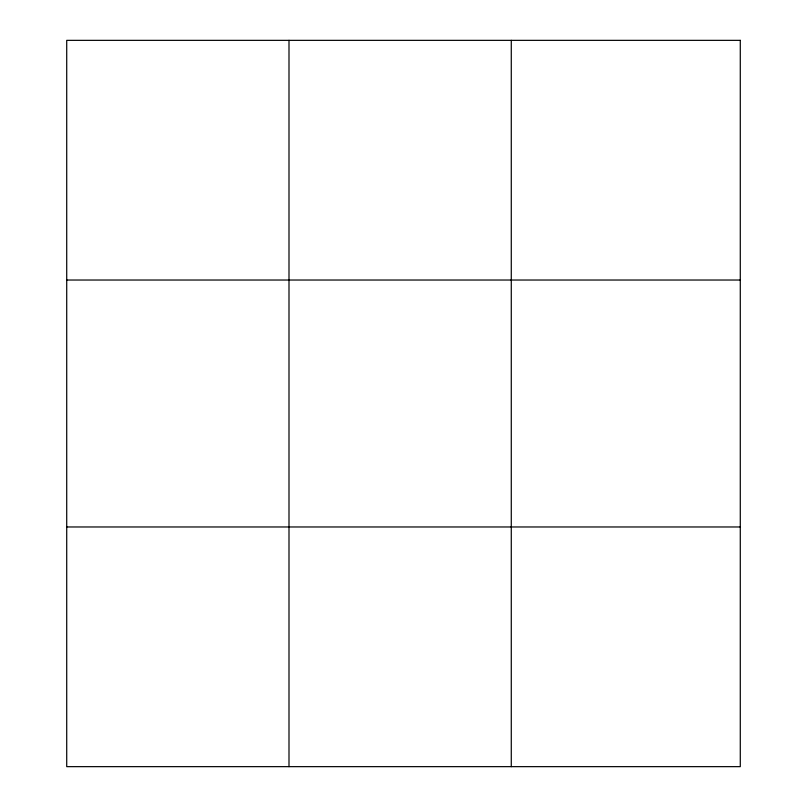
<?xml version="1.0" encoding="UTF-8"?>
<svg xmlns="http://www.w3.org/2000/svg" width="807" height="807" viewBox="0 0 807 807"><rect width="100%" height="100%" fill="white"/><g stroke="black" fill="none" stroke-linecap="round" stroke-linejoin="round"><path stroke-width="1.21" d="M288.997 766.65L288.997 40.35M511.275 766.65L511.275 40.35M66.719 280.029L740.281 280.029M66.719 526.971L740.281 526.971M740.281 40.35L740.281 766.65L66.719 766.65L66.719 40.35L740.281 40.35"/></g></svg>
